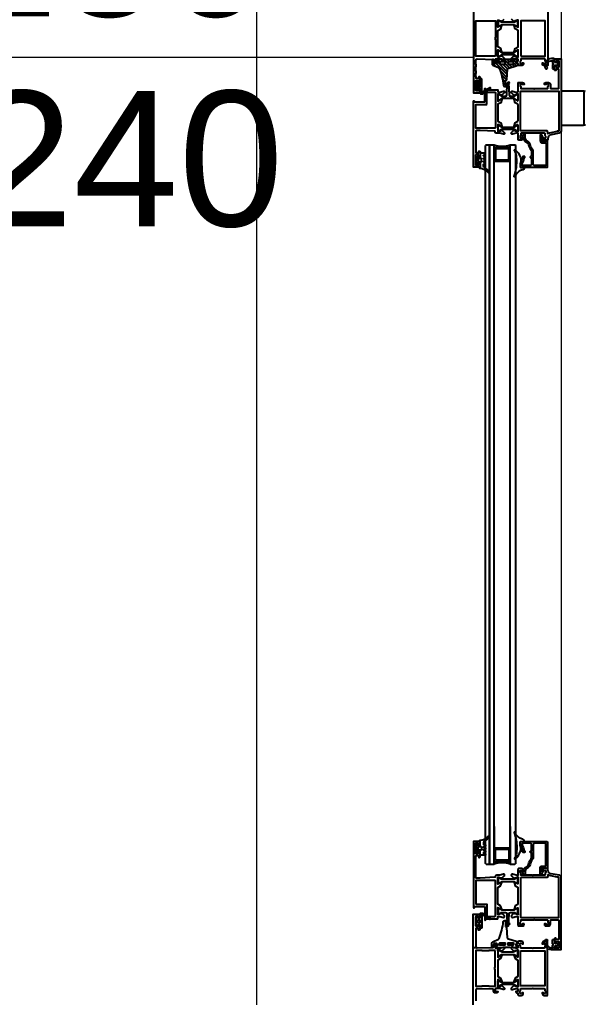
# Model space of a CAD drawing. Extents: x -1286 to 34975, y -230 to 6637.
# Drawn here: x 16766.3 to 16808.2, y 1481.6 to 1553.9 of the extents above; entities that cross this region are included whole.
import ezdxf
from ezdxf.enums import TextEntityAlignment as Align

# ---------------------------------------------------------------- set-up
doc = ezdxf.new("R2010")
doc.units = 0
doc.header["$LTSCALE"] = 20
doc.linetypes.add('HIDDEN', pattern=[0.375, 0.25, -0.125])
doc.layers.get('0').update_dxf_attribs({"color": 9, "lineweight": 9})
for name, color, linetype, lineweight in [('06D', 9, 'Continuous', 9), ('10', 9, 'Continuous', 9), ('15', 9, 'Continuous', 9), ('22', 8, 'Continuous', 9)]:
    doc.layers.add(name, color=color, linetype=linetype, lineweight=lineweight)
doc.styles.add('Arial', font='arial.ttf', dxfattribs={"height": 2.5})

# ---------------------------------------------------------------- blocks, each defined once
blk = doc.blocks.new('ciftkanatdograma_pr2')
at = {"layer": '06D', "lineweight": 25, "ltscale": 0.5}
h = blk.add_hatch(dxfattribs=at)
h.set_pattern_fill('ANSI31', color=256, scale=0.05, angle=450, style=0)
h.set_pattern_definition([(225, (-259.6646, 131.83068), (-0.1122532, 0.1122532), [])])
edge = h.paths.add_edge_path(flags=16)
edge.add_arc((-78.38, 0.488), 0.025, 270, 360)
edge.add_line((-78.355, 0.488), (-78.355, 0.588))
edge.add_arc((-78.38, 0.588), 0.025, 0, 90)
edge.add_line((-78.38, 0.613), (-78.56, 0.613))
edge.add_arc((-78.56, 0.588), 0.025, 90, 180)
edge.add_line((-78.585, 0.588), (-78.585, 0.488))
edge.add_arc((-78.56, 0.488), 0.025, 180, 270)
edge.add_line((-78.56, 0.463), (-78.38, 0.463))
edge = h.paths.add_edge_path()
edge.add_arc((-78.185, 0.493), 0.035, 180, 270, ccw=False)
edge.add_line((-78.22, 0.493), (-78.22, 0.573))
edge.add_arc((-78.205, 0.573), 0.015, 137.83076, 180, ccw=False)
edge.add_line((-78.216, 0.583), (-78.176, 0.625))
edge.add_arc((-78.205, 0.653), 0.04, 316.38691, 422.9563)
edge.add_line((-78.187, 0.689), (-78.276, 0.734))
edge.add_arc((-78.355, 0.578), 0.175, 62.9563, 90)
edge.add_line((-78.355, 0.753), (-78.585, 0.753))
edge.add_arc((-78.585, 0.578), 0.175, 90, 117.0437)
edge.add_line((-78.665, 0.734), (-78.753, 0.689))
edge.add_arc((-78.735, 0.653), 0.04, 117.0437, 223.61309)
edge.add_line((-78.764, 0.625), (-78.724, 0.583))
edge.add_arc((-78.735, 0.573), 0.015, 0, 42.16924, ccw=False)
edge.add_line((-78.72, 0.573), (-78.72, 0.493))
edge.add_arc((-78.755, 0.493), 0.035, 270, 360, ccw=False)
edge.add_line((-78.755, 0.458), (-79.035, 0.458))
edge.add_arc((-79.035, 0.418), 0.04, 90, 180)
edge.add_line((-79.075, 0.418), (-79.075, 0.273))
edge.add_arc((-79.025, 0.273), 0.05, 180, 220.03479)
edge.add_line((-79.064, 0.241), (-78.691, -0.293))
edge.add_arc((-78.66, -0.267), 0.04, 220.03479, 393.00426)
edge.add_line((-78.627, -0.245), (-78.945, 0.26))
edge.add_arc((-78.894, 0.292), 0.06, 33.85445, 213.00426, ccw=False)
edge.add_line((-78.845, 0.326), (-78.005, 0.326))
edge.add_arc((-78.005, 0.366), 0.04, 270, 360)
edge.add_line((-77.965, 0.366), (-77.965, 0.418))
edge.add_arc((-78.005, 0.418), 0.04, 360, 450)
edge.add_line((-78.005, 0.458), (-78.185, 0.458))
h = blk.add_hatch(dxfattribs=at)
h.set_pattern_fill('ANSI31', color=256, scale=0.05, style=0)
h.set_pattern_definition([(225, (-77.20478, -250.68329), (0.1122532, -0.1122532), [])])
h.paths.add_polyline_path([(-78.329, -1.695), (-78.517, -1.514, -0.203536), (-78.547, -1.442), (-78.547, -1.362, -0.380587), (-78.459, -1.262, 0.061836), (-77.202, -0.955, 0.189764), (-77.148, -0.906), (-76.957, -0.477, -0.285747), (-76.867, -0.422), (-76.577, -0.422, -0.414214), (-76.557, -0.442), (-76.557, -0.532, -0.414214), (-76.577, -0.552), (-76.792, -0.552, 0.414214), (-76.827, -0.587), (-76.827, -0.777, 0.414214), (-76.802, -0.802), (-76.722, -0.802, 0.414214), (-76.697, -0.777), (-76.697, -0.742, -0.414214), (-76.667, -0.712), (-76.601, -0.712, -0.296563), (-76.583, -0.724), (-76.523, -0.859, -0.104779), (-76.507, -0.932), (-76.507, -1.012, 0.081633), (-76.507, -1.992), (-76.507, -2.072, -0.104779), (-76.523, -2.145), (-76.583, -2.28, -0.296563), (-76.601, -2.292), (-76.667, -2.292, -0.414214), (-76.697, -2.262), (-76.697, -2.227, 0.414214), (-76.722, -2.202), (-76.802, -2.202, 0.414214), (-76.827, -2.227), (-76.827, -2.287, -0.414214), (-76.852, -2.312), (-76.947, -2.312, -0.328426), (-76.995, -2.276), (-77.214, -1.574, 0.309555), (-77.236, -1.557), (-78.039, -1.502, -0.394287), (-78.057, -1.482, 0.364538), (-78.099, -1.432, 0.068684), (-78.399, -1.422, 0.950368), (-78.397, -1.462, -0.000002), (-78.397, -1.462), (-78.246, -1.609, -0.999219)])
h.paths.add_polyline_path([(-76.897, -1.362), (-76.897, -1.022, -0.414214), (-76.867, -0.992), (-76.737, -0.992, -0.414214), (-76.707, -1.022), (-76.707, -1.362, -0.414214), (-76.737, -1.392), (-76.867, -1.392, -0.414214)], flags=16)
h.paths.add_polyline_path([(-76.867, -1.612), (-76.737, -1.612, -0.414214), (-76.707, -1.642), (-76.707, -1.982, -0.414214), (-76.737, -2.012), (-76.867, -2.012, -0.414214), (-76.897, -1.982), (-76.897, -1.642, -0.414214)], flags=16)
for p, q in [((-81.386, -5.536), (-81.386, -7.15)), ((-78.886, -7.15), (-78.886, -5.536)), ((-81.382, -7.236), (-78.89, -7.236))]:
    blk.add_line(p, q, dxfattribs=at)
at = {"layer": '06D'}
for points in [[(-0.3, 17), (-149.7, 17)], [(-7.711, -5.535), (-141.935, -5.535)]]:
    blk.add_lwpolyline(points, dxfattribs=at)
at = {"layer": '06D', "lineweight": 25, "ltscale": 0.5}
for points in [[(-84.582, 0.474, -0.220745), (-84.891, -0.12, 0.651907), (-84.835, -0.188, 0.176952), (-84.544, 0.127, -0.281357), (-84.4, 0.215), (-84.319, 0.215), (-84.306, 0.215), (-84.298, 0.214), (-84.291, 0.213), (-84.284, 0.21), (-84.277, 0.206), (-84.27, 0.2), (-84.265, 0.194), (-84.261, 0.187), (-84.258, 0.18), (-84.256, 0.165), (-84.256, 0.089), (-84.255, 0.086), (-84.255, 0.083), (-84.254, 0.08), (-84.252, 0.078), (-84.25, 0.075), (-84.247, 0.073), (-84.245, 0.071), (-84.242, 0.07), (-84.236, 0.069), (-84.156, 0.069), (-84.153, 0.069), (-84.15, 0.07), (-84.147, 0.071), (-84.144, 0.073), (-84.142, 0.075), (-84.139, 0.078), (-84.138, 0.08), (-84.137, 0.083), (-84.136, 0.089), (-84.136, 0.165), (-84.135, 0.172), (-84.133, 0.18), (-84.131, 0.187), (-84.126, 0.194), (-84.121, 0.2), (-84.115, 0.206), (-84.108, 0.21), (-84.1, 0.213), (-84.086, 0.215), (-84.078, 0.214), (-84.071, 0.213), (-84.064, 0.21), (-84.057, 0.206), (-84.05, 0.2), (-84.045, 0.194), (-84.041, 0.187), (-84.038, 0.18), (-84.036, 0.165), (-84.036, 0.089), (-84.035, 0.086), (-84.035, 0.083), (-84.034, 0.08), (-84.032, 0.078), (-84.03, 0.075), (-84.027, 0.073), (-84.025, 0.071), (-84.022, 0.07), (-84.016, 0.069), (-83.936, 0.069), (-83.933, 0.069), (-83.93, 0.07), (-83.927, 0.071), (-83.924, 0.073), (-83.922, 0.075), (-83.919, 0.078), (-83.918, 0.08), (-83.917, 0.083), (-83.916, 0.089), (-83.916, 0.165), (-83.915, 0.172), (-83.913, 0.18), (-83.911, 0.187), (-83.906, 0.194), (-83.901, 0.2), (-83.895, 0.206), (-83.888, 0.21), (-83.88, 0.213), (-83.866, 0.215), (-83.858, 0.214), (-83.851, 0.213), (-83.844, 0.21), (-83.837, 0.206), (-83.83, 0.2), (-83.825, 0.194), (-83.821, 0.187), (-83.818, 0.18), (-83.816, 0.165), (-83.816, 0.089), (-83.815, 0.086), (-83.815, 0.083), (-83.814, 0.08), (-83.812, 0.078), (-83.81, 0.075), (-83.807, 0.073), (-83.805, 0.071), (-83.802, 0.07), (-83.796, 0.069), (-83.716, 0.069), (-83.713, 0.069), (-83.71, 0.07), (-83.707, 0.071), (-83.704, 0.073), (-83.702, 0.075), (-83.699, 0.078), (-83.698, 0.08), (-83.697, 0.083), (-83.696, 0.089), (-83.696, 0.165), (-83.695, 0.172), (-83.693, 0.18), (-83.691, 0.187), (-83.686, 0.194), (-83.681, 0.2), (-83.675, 0.206), (-83.668, 0.21), (-83.66, 0.213), (-83.646, 0.215), (-83.638, 0.214), (-83.631, 0.213), (-83.624, 0.21), (-83.617, 0.206), (-83.61, 0.2), (-83.605, 0.194), (-83.601, 0.187), (-83.598, 0.18), (-83.596, 0.165), (-83.596, 0.089), (-83.595, 0.086), (-83.595, 0.083), (-83.594, 0.08), (-83.592, 0.078), (-83.59, 0.075), (-83.587, 0.073), (-83.585, 0.071), (-83.582, 0.07), (-83.576, 0.069), (-83.496, 0.069), (-83.493, 0.069), (-83.49, 0.07), (-83.487, 0.071), (-83.484, 0.073), (-83.482, 0.075), (-83.479, 0.078), (-83.478, 0.08), (-83.477, 0.083), (-83.476, 0.089), (-83.476, 0.427, 0.414214), (-83.506, 0.457), (-83.737, 0.457, -0.414214), (-83.767, 0.487), (-83.767, 0.552, -0.291535), (-83.755, 0.57), (-83.707, 0.59, 0.613042), (-83.705, 0.653), (-83.824, 0.716, 0.127095), (-83.887, 0.732), (-84.087, 0.732, 0.127095), (-84.15, 0.716), (-84.258, 0.659, 0.585233), (-84.259, 0.589), (-84.211, 0.565, -0.167811), (-84.207, 0.552), (-84.207, 0.487, -0.414214), (-84.237, 0.457), (-84.532, 0.457), (-84.532, 0.521, 0.394677), (-84.582, 0.474)], [(-76.507, -1.992, -0.081633), (-76.507, -1.012), (-76.507, -0.932, 0.104779), (-76.523, -0.859), (-76.583, -0.724, 0.296563), (-76.601, -0.712), (-76.667, -0.712, 0.414214), (-76.697, -0.742), (-76.697, -0.777, -0.414214), (-76.722, -0.802), (-76.802, -0.802, -0.414214), (-76.827, -0.777), (-76.827, -0.587, -0.414214), (-76.792, -0.552), (-76.577, -0.552, 0.414214), (-76.557, -0.532), (-76.557, -0.442, 0.414214), (-76.577, -0.422), (-76.867, -0.422, 0.285747), (-76.957, -0.477), (-77.148, -0.906, -0.189764), (-77.202, -0.955, -0.061836), (-78.459, -1.262, 0.380587), (-78.547, -1.362), (-78.547, -1.442, 0.203536), (-78.517, -1.514), (-78.329, -1.695, 0.999219), (-78.246, -1.609), (-78.397, -1.462, -0.950364), (-78.399, -1.422, -0.068684), (-78.099, -1.432, -0.364538), (-78.057, -1.482, 0.394287), (-78.039, -1.502), (-77.236, -1.557, -0.309555), (-77.214, -1.574), (-76.995, -2.276, 0.328426), (-76.947, -2.312), (-76.852, -2.312, 0.414214), (-76.827, -2.287), (-76.827, -2.227, -0.414214), (-76.802, -2.202), (-76.722, -2.202, -0.414214), (-76.697, -2.227), (-76.697, -2.262, 0.414214), (-76.667, -2.292), (-76.601, -2.292, 0.296563), (-76.583, -2.28), (-76.523, -2.145, 0.104779), (-76.507, -2.072), (-76.507, -1.992)]]:
    blk.add_lwpolyline(points, format="xyb", dxfattribs=at)
for points in [[(-78.185, 0.458, -0.414214), (-78.22, 0.493), (-78.22, 0.573, -0.186103), (-78.216, 0.583), (-78.176, 0.625, 0.501687), (-78.187, 0.689), (-78.276, 0.734, 0.118551), (-78.355, 0.753), (-78.585, 0.753, 0.118551), (-78.665, 0.734), (-78.753, 0.689, 0.501687), (-78.764, 0.625), (-78.724, 0.583, -0.186103), (-78.72, 0.573), (-78.72, 0.493, -0.414214), (-78.755, 0.458), (-79.035, 0.458, 0.414214), (-79.075, 0.418), (-79.075, 0.273, 0.176484), (-79.064, 0.241), (-78.691, -0.293, 0.940455), (-78.627, -0.245), (-78.945, 0.26, -0.992608), (-78.845, 0.326), (-78.005, 0.326, 0.414214), (-77.965, 0.366), (-77.965, 0.418, 0.414214), (-78.005, 0.458)], [(-78.38, 0.463, 0.414214), (-78.355, 0.488), (-78.355, 0.588, 0.414214), (-78.38, 0.613), (-78.56, 0.613, 0.414214), (-78.585, 0.588), (-78.585, 0.488, 0.414214), (-78.56, 0.463)], [(-81.72, -1.121), (-81.827, -0.934, -0.131652), (-81.831, -0.919), (-81.831, -0.894, -0.414214), (-81.801, -0.864), (-81.441, -0.864, -0.414214), (-81.411, -0.894), (-81.411, -0.919, -0.131652), (-81.415, -0.934), (-81.523, -1.121, 0.131652), (-81.536, -1.171), (-81.536, -2.017, 0.131652), (-81.523, -2.067), (-81.415, -2.254, -0.131652), (-81.411, -2.269), (-81.411, -2.294, -0.414214), (-81.441, -2.324), (-81.801, -2.324, -0.414214), (-81.831, -2.294), (-81.831, -2.269, -0.131652), (-81.827, -2.254), (-81.72, -2.067, 0.131652), (-81.706, -2.017), (-81.706, -1.171, 0.131652)], [(-79.154, -1.676, 0.403142), (-79.25, -1.776), (-79.25, -2.017, 0.131652), (-79.237, -2.067), (-79.129, -2.254, -0.131652), (-79.125, -2.269), (-79.125, -2.294, -0.414214), (-79.155, -2.324), (-79.515, -2.324, -0.414214), (-79.545, -2.294), (-79.545, -2.269, -0.131652), (-79.541, -2.254), (-79.433, -2.067, 0.131652), (-79.42, -2.017), (-79.42, -1.171, 0.131652), (-79.433, -1.121), (-79.541, -0.934, -0.131652), (-79.545, -0.919), (-79.545, -0.894, -0.414214), (-79.515, -0.864), (-79.155, -0.864, -0.414214), (-79.125, -0.894), (-79.125, -0.919, -0.131652), (-79.129, -0.934), (-79.237, -1.121, 0.131652), (-79.25, -1.171), (-79.25, -1.412, 0.403142), (-79.154, -1.512), (-78.298, -1.544, -0.962756), (-78.298, -1.644)], [(-76.897, -1.36, 0.414214), (-76.867, -1.39), (-76.737, -1.39, 0.414214), (-76.707, -1.36), (-76.707, -1.02, 0.414214), (-76.737, -0.99), (-76.867, -0.99, 0.414214), (-76.897, -1.02)], [(-76.035, -2.017, 0.131652), (-76.022, -2.067), (-75.915, -2.254, -0.131652), (-75.91, -2.269), (-75.91, -2.294, -0.414214), (-75.94, -2.324), (-76.3, -2.324, -0.414214), (-76.33, -2.294), (-76.33, -2.269, -0.131652), (-76.326, -2.254), (-76.219, -2.067, 0.131652), (-76.205, -2.017), (-76.205, -1.171, 0.131652), (-76.219, -1.121), (-76.326, -0.935, -0.131652), (-76.33, -0.92), (-76.33, -0.894, -0.414214), (-76.3, -0.864), (-75.94, -0.864, -0.414214), (-75.91, -0.894), (-75.91, -0.92, -0.131652), (-75.915, -0.935), (-76.022, -1.121, 0.131652), (-76.035, -1.171)], [(-73.965, -2.017, -0.131652), (-73.978, -2.067), (-74.086, -2.254, 0.131652), (-74.09, -2.269), (-74.09, -2.294, 0.414214), (-74.06, -2.324), (-73.7, -2.324, 0.414214), (-73.67, -2.294), (-73.67, -2.269, 0.131652), (-73.674, -2.254), (-73.781, -2.067, -0.131652), (-73.795, -2.017), (-73.795, -1.171, -0.131652), (-73.781, -1.121), (-73.674, -0.935, 0.131652), (-73.67, -0.92), (-73.67, -0.894, 0.414214), (-73.7, -0.864), (-74.06, -0.864, 0.414214), (-74.09, -0.894), (-74.09, -0.92, 0.131652), (-74.086, -0.935), (-73.978, -1.121, -0.131652), (-73.965, -1.171)], [(-84.52, -2.534), (-84.52, -2.754, -0.414214), (-84.55, -2.784), (-84.588, -2.784, -0.356389), (-84.686, -2.704, 0.262181), (-85.2, -2.111, -0.316752), (-85.22, -2.083, -0.499585), (-85.182, -2.054, 0.048291), (-84.626, -2.196, 0.086497), (-83.528, -2.192, 0.16681), (-83.3, -2.081, -0.169383), (-83.279, -2.067), (-83.266, -2.064, -0.513067), (-83.219, -2.13, -0.159858), (-83.794, -2.51, -0.178819), (-84.16, -2.528), (-84.18, -2.517, 0.13005), (-84.229, -2.504), (-84.49, -2.504, 0.414214)]]:
    blk.add_lwpolyline(points, format="xyb", close=True, dxfattribs=at)
for centre, start, end in [((-80.486, -7.15), 180, 190.88553), ((-79.786, -7.15), 349.11447, 0)]:
    blk.add_arc(centre, 0.9, start, end, dxfattribs=at)
at = {"layer": '10', "lineweight": 25, "ltscale": 0.5}
for p, q in [((-142.196, 0.681), (-142.196, 0.977)), ((-133.22, -0.563), (-135.995, -0.563)), ((-134.795, -0.563), (-134.795, -1.763)), ((-84.05, -0.564), (-84.05, -1.764)), ((-83.05, -0.564), (-83.05, -1.764)), ((-133.22, -1.763), (-135.995, -1.763)), ((-133.22, -2.163), (-135.945, -2.163)), ((-133.22, -2.163), (-135.489, -2.163))]:
    blk.add_line(p, q, dxfattribs=at)
for points in [[(-147.69, 0.975), (-139.71, 0.975, -0.414214), (-139.7, 0.965), (-139.7, 0.485, -0.414214), (-139.71, 0.475), (-139.93, 0.475, -0.414214), (-140, 0.545), (-140, 0.565, -0.414214), (-139.99, 0.575), (-139.89, 0.575, 0.414214), (-139.84, 0.625), (-139.84, 0.745, 0.414214), (-139.89, 0.795), (-140.56, 0.795, 0.414214), (-140.61, 0.745), (-140.61, 0.625, 0.414214), (-140.56, 0.575), (-140.46, 0.575, -0.414214), (-140.45, 0.565), (-140.45, 0.545, -0.414214), (-140.52, 0.475), (-140.83, 0.475, -0.414214), (-140.88, 0.525), (-140.88, 0.575), (-140.78, 0.575, 0.414214), (-140.75, 0.605), (-140.75, 0.775), (-140.88, 0.775), (-140.88, 0.785), (-141.147, 0.785), (-141.147, 0.775), (-141.297, 0.775), (-141.297, 0.785), (-141.627, 0.785), (-141.627, 0.775), (-141.777, 0.775), (-141.777, 0.785), (-142.096, 0.785, 0.425337), (-142.196, 0.682), (-142.151, -0.506, 0.403083), (-142.121, -0.535), (-142, -0.535, -0.414214), (-141.88, -0.655), (-141.88, -0.745, -0.414214), (-141.98, -0.845), (-141.99, -0.845, -0.414214), (-142, -0.835), (-142, -0.685, 0.414214), (-142.03, -0.655), (-142.17, -0.655, 0.414214), (-142.2, -0.685), (-142.2, -0.99), (-142.13, -1.251, -0.700084), (-142.238, -1.326), (-142.256, -1.314), (-142.427, -1.141, -0.607471), (-142.411, -1.081, 0.283637), (-142.389, -1.059), (-142.339, -0.875, 1.229391), (-142.39, -0.845), (-142.864, -0.845), (-142.701, -1.111, -0.859449), (-142.732, -1.137), (-142.976, -1.044), (-143.098, -0.845), (-144.302, -0.845), (-144.424, -1.044), (-144.668, -1.137, -0.859449), (-144.699, -1.111), (-144.536, -0.845), (-145.01, -0.845, 1.229391), (-145.061, -0.875), (-145.011, -1.059, 0.283637), (-144.989, -1.081, -0.607471), (-144.973, -1.141), (-145.144, -1.314), (-145.162, -1.326, -0.700084), (-145.27, -1.251), (-145.2, -0.99), (-145.2, -0.685, 0.414214), (-145.23, -0.655), (-145.37, -0.655, 0.414214), (-145.4, -0.685), (-145.4, -0.835, -0.414214), (-145.41, -0.845), (-145.42, -0.845, -0.414214), (-145.52, -0.745), (-145.52, -0.655, -0.414214), (-145.4, -0.535), (-145.279, -0.535, 0.403083), (-145.249, -0.506), (-145.204, 0.682, 0.425337), (-145.304, 0.785), (-145.623, 0.785), (-145.623, 0.775), (-145.773, 0.775), (-145.773, 0.785), (-146.103, 0.785)], [(-136.939, -0.657, -0.459137), (-136.975, -0.629), (-137.029, 0.465), (-137.029, 0.735, -0.414214), (-136.979, 0.785), (-135.399, 0.785, -0.414214), (-135.369, 0.755), (-135.369, 0.595, -0.414214), (-135.399, 0.565), (-135.499, 0.565), (-135.499, 0.515, 0.414214), (-135.449, 0.465), (-135.139, 0.465, 0.414214), (-135.069, 0.535), (-135.069, 0.555, 0.414214), (-135.079, 0.565), (-135.179, 0.565, -0.414214), (-135.229, 0.615), (-135.229, 0.765, -0.414214), (-135.179, 0.815), (-134.509, 0.815, -0.414214), (-134.459, 0.765), (-134.459, 0.615, -0.414214), (-134.509, 0.565), (-134.609, 0.565, 0.414214), (-134.619, 0.555), (-134.619, 0.535, 0.414214), (-134.549, 0.465), (-134.329, 0.465, 0.414214), (-134.319, 0.475), (-134.319, 0.955, 0.414214), (-134.329, 0.965), (-139.194, 0.965, 0.535184), (-139.217, 0.931), (-139.199, 0.887), (-139.169, 0.887, -0.414214), (-139.139, 0.857), (-139.139, 0.145, -0.414214), (-139.169, 0.115), (-140.114, 0.115, 0.535184), (-140.137, 0.081), (-140.127, 0.056, 0.302776), (-140.099, 0.037), (-140.069, 0.037, -0.414214), (-140.039, 0.007), (-140.039, -0.825, 0.414214), (-140.009, -0.855), (-139.891, -0.855, -0.414214), (-139.861, -0.885), (-139.861, -1), (-139.931, -1.261, 0.700084), (-139.823, -1.336), (-139.805, -1.324), (-139.634, -1.151, 0.607471), (-139.649, -1.091, -0.283637), (-139.672, -1.069), (-139.721, -0.885, -1.229391), (-139.671, -0.855), (-139.197, -0.855), (-139.359, -1.121, 0.859449), (-139.329, -1.147), (-139.084, -1.054), (-138.962, -0.855), (-137.718, -0.855), (-137.596, -1.054), (-137.351, -1.147, 0.859449), (-137.321, -1.121), (-137.483, -0.855), (-137.009, -0.855, -1.229391), (-136.959, -0.885), (-137.008, -1.069, -0.283637), (-137.03, -1.091, 0.607471), (-137.046, -1.151), (-136.875, -1.324), (-136.857, -1.336, 0.700084), (-136.749, -1.261), (-136.819, -1), (-136.819, -0.755, 0.474196), (-136.939, -0.657)], [(-134.238, 0.475, 0.220745), (-133.928, -0.119, -0.651907), (-133.984, -0.188, -0.176952), (-134.276, 0.128, 0.281357), (-134.419, 0.216), (-134.5, 0.216), (-134.514, 0.216), (-134.521, 0.215), (-134.528, 0.214), (-134.536, 0.211), (-134.543, 0.207), (-134.549, 0.201), (-134.554, 0.195), (-134.558, 0.188), (-134.561, 0.181), (-134.564, 0.166), (-134.564, 0.09), (-134.564, 0.087), (-134.564, 0.084), (-134.566, 0.081), (-134.567, 0.079), (-134.569, 0.076), (-134.572, 0.074), (-134.575, 0.072), (-134.578, 0.071), (-134.584, 0.07), (-134.664, 0.07), (-134.666, 0.07), (-134.669, 0.071), (-134.672, 0.072), (-134.675, 0.074), (-134.678, 0.076), (-134.68, 0.079), (-134.682, 0.081), (-134.683, 0.084), (-134.684, 0.09), (-134.684, 0.166), (-134.684, 0.173), (-134.686, 0.181), (-134.689, 0.188), (-134.693, 0.195), (-134.698, 0.201), (-134.705, 0.207), (-134.712, 0.211), (-134.719, 0.214), (-134.734, 0.216), (-134.741, 0.215), (-134.748, 0.214), (-134.756, 0.211), (-134.763, 0.207), (-134.769, 0.201), (-134.774, 0.195), (-134.778, 0.188), (-134.781, 0.181), (-134.784, 0.166), (-134.784, 0.09), (-134.784, 0.087), (-134.784, 0.084), (-134.786, 0.081), (-134.787, 0.079), (-134.789, 0.076), (-134.792, 0.074), (-134.795, 0.072), (-134.798, 0.071), (-134.804, 0.07), (-134.884, 0.07), (-134.886, 0.07), (-134.889, 0.071), (-134.892, 0.072), (-134.895, 0.074), (-134.898, 0.076), (-134.9, 0.079), (-134.902, 0.081), (-134.903, 0.084), (-134.904, 0.09), (-134.904, 0.166), (-134.904, 0.173), (-134.906, 0.181), (-134.909, 0.188), (-134.913, 0.195), (-134.918, 0.201), (-134.925, 0.207), (-134.932, 0.211), (-134.939, 0.214), (-134.954, 0.216), (-134.961, 0.215), (-134.968, 0.214), (-134.976, 0.211), (-134.983, 0.207), (-134.989, 0.201), (-134.994, 0.195), (-134.998, 0.188), (-135.001, 0.181), (-135.004, 0.166), (-135.004, 0.09), (-135.004, 0.087), (-135.004, 0.084), (-135.006, 0.081), (-135.007, 0.079), (-135.009, 0.076), (-135.012, 0.074), (-135.015, 0.072), (-135.018, 0.071), (-135.024, 0.07), (-135.104, 0.07), (-135.106, 0.07), (-135.109, 0.071), (-135.112, 0.072), (-135.115, 0.074), (-135.118, 0.076), (-135.12, 0.079), (-135.122, 0.081), (-135.123, 0.084), (-135.124, 0.09), (-135.124, 0.166), (-135.124, 0.173), (-135.126, 0.181), (-135.129, 0.188), (-135.133, 0.195), (-135.138, 0.201), (-135.145, 0.207), (-135.152, 0.211), (-135.159, 0.214), (-135.174, 0.216), (-135.181, 0.215), (-135.188, 0.214), (-135.196, 0.211), (-135.203, 0.207), (-135.209, 0.201), (-135.214, 0.195), (-135.218, 0.188), (-135.221, 0.181), (-135.224, 0.166), (-135.224, 0.09), (-135.224, 0.087), (-135.224, 0.084), (-135.226, 0.081), (-135.227, 0.079), (-135.229, 0.076), (-135.232, 0.074), (-135.235, 0.072), (-135.238, 0.071), (-135.244, 0.07), (-135.324, 0.07), (-135.326, 0.07), (-135.329, 0.071), (-135.332, 0.072), (-135.335, 0.074), (-135.338, 0.076), (-135.34, 0.078), (-135.342, 0.081), (-135.343, 0.084), (-135.344, 0.09), (-135.344, 0.428, -0.414214), (-135.314, 0.458), (-135.083, 0.458, 0.414214), (-135.053, 0.488), (-135.053, 0.553, 0.291535), (-135.064, 0.571), (-135.112, 0.591, -0.613042), (-135.114, 0.654), (-134.995, 0.717, -0.127095), (-134.933, 0.733), (-134.733, 0.733, -0.127095), (-134.67, 0.717), (-134.561, 0.66, -0.585233), (-134.561, 0.59), (-134.608, 0.565, 0.167811), (-134.613, 0.553), (-134.613, 0.488, 0.414214), (-134.583, 0.458), (-134.288, 0.458), (-134.288, 0.522, -0.394677), (-134.238, 0.475)], [(-81.88, -0.658, 0.459137), (-81.844, -0.63), (-81.79, 0.464), (-81.79, 0.734, 0.414214), (-81.84, 0.784), (-83.42, 0.784, 0.414214), (-83.45, 0.754), (-83.45, 0.594, 0.414214), (-83.42, 0.564), (-83.32, 0.564), (-83.32, 0.514, -0.414214), (-83.37, 0.464), (-83.68, 0.464, -0.414214), (-83.75, 0.534), (-83.75, 0.554, -0.414214), (-83.74, 0.564), (-83.64, 0.564, 0.414214), (-83.59, 0.614), (-83.59, 0.764, 0.414214), (-83.64, 0.814), (-84.31, 0.814, 0.414214), (-84.36, 0.764), (-84.36, 0.614, 0.414214), (-84.31, 0.564), (-84.21, 0.564, -0.414214), (-84.2, 0.554), (-84.2, 0.534, -0.414214), (-84.27, 0.464), (-84.49, 0.464, -0.414214), (-84.5, 0.474), (-84.5, 0.954, -0.414214), (-84.49, 0.964), (-79.625, 0.964, -0.535184), (-79.602, 0.93), (-79.62, 0.886), (-79.65, 0.886, 0.414214), (-79.68, 0.856), (-79.68, 0.144, 0.414214), (-79.65, 0.114), (-78.705, 0.114, -0.535184), (-78.682, 0.08), (-78.692, 0.055, -0.302776), (-78.72, 0.036), (-78.75, 0.036, 0.414214), (-78.78, 0.006), (-78.78, -0.826, -0.414214), (-78.81, -0.856), (-78.929, -0.856, 0.414214), (-78.959, -0.886), (-78.959, -1.001), (-78.889, -1.262, -0.700084), (-78.997, -1.337), (-79.015, -1.325), (-79.186, -1.152, -0.607471), (-79.17, -1.092, 0.283637), (-79.147, -1.07), (-79.098, -0.886, 1.229391), (-79.148, -0.856), (-79.623, -0.856), (-79.46, -1.122, -0.859449), (-79.49, -1.147), (-79.735, -1.055), (-79.857, -0.856), (-81.102, -0.856), (-81.224, -1.055), (-81.468, -1.147, -0.859449), (-81.499, -1.122), (-81.336, -0.856), (-81.81, -0.856, 1.229391), (-81.861, -0.886), (-81.811, -1.07, 0.283637), (-81.789, -1.092, -0.607471), (-81.773, -1.152), (-81.944, -1.325), (-81.962, -1.337, -0.700084), (-82.07, -1.262), (-82, -1.001), (-82, -0.756, -0.474196), (-81.88, -0.658)], [(-71.01, 0.964), (-78.99, 0.964, 0.414214), (-79, 0.954), (-79, 0.474, 0.414214), (-78.99, 0.464), (-78.77, 0.464, 0.414214), (-78.7, 0.534), (-78.7, 0.554, 0.414214), (-78.71, 0.564), (-78.81, 0.564, -0.414214), (-78.86, 0.614), (-78.86, 0.734, -0.414214), (-78.81, 0.784), (-78.14, 0.784, -0.414214), (-78.09, 0.734), (-78.09, 0.614, -0.414214), (-78.14, 0.564), (-78.24, 0.564, 0.414214), (-78.25, 0.554), (-78.25, 0.534, 0.414214), (-78.18, 0.464), (-77.87, 0.464, 0.414214), (-77.82, 0.514), (-77.82, 0.564), (-77.92, 0.564, -0.414214), (-77.95, 0.594), (-77.95, 0.764), (-77.82, 0.764), (-77.82, 0.774), (-77.553, 0.774), (-77.553, 0.764), (-77.403, 0.764), (-77.403, 0.774), (-77.073, 0.774), (-77.073, 0.764), (-76.923, 0.764), (-76.923, 0.774), (-76.604, 0.774, -0.425337), (-76.504, 0.671), (-76.549, -0.517, -0.403083), (-76.579, -0.546), (-76.7, -0.546, 0.414214), (-76.82, -0.666), (-76.82, -0.756, 0.414214), (-76.72, -0.856), (-76.71, -0.856, 0.414214), (-76.7, -0.846), (-76.7, -0.696, -0.414214), (-76.67, -0.666), (-76.53, -0.666, -0.414214), (-76.5, -0.696), (-76.5, -1.001), (-76.57, -1.262, 0.700084), (-76.462, -1.337), (-76.444, -1.325), (-76.273, -1.152, 0.607471), (-76.289, -1.092, -0.283637), (-76.311, -1.07), (-76.361, -0.886, -1.229391), (-76.31, -0.856), (-75.836, -0.856), (-75.999, -1.122, 0.859449), (-75.968, -1.147), (-75.724, -1.055), (-75.602, -0.856), (-74.398, -0.856), (-74.276, -1.055), (-74.032, -1.147, 0.859449), (-74.001, -1.122), (-74.164, -0.856), (-73.69, -0.856, -1.229391), (-73.639, -0.886), (-73.689, -1.07, -0.283637), (-73.711, -1.092, 0.607471), (-73.727, -1.152), (-73.556, -1.325)], [(-142.193, -1.981, 0.081633), (-142.193, -1.001), (-142.193, -0.921, -0.104779), (-142.177, -0.848), (-142.117, -0.713, -0.296563), (-142.099, -0.701), (-142.033, -0.701, -0.414214), (-142.003, -0.731), (-142.003, -0.766, 0.414214), (-141.978, -0.791), (-141.898, -0.791, 0.414214), (-141.873, -0.766), (-141.873, -0.576, 0.414214), (-141.908, -0.541), (-142.123, -0.541, -0.414214), (-142.143, -0.521), (-142.143, -0.431, -0.414214), (-142.123, -0.411), (-141.833, -0.411, -0.285747), (-141.743, -0.467), (-141.552, -0.895, 0.189764), (-141.498, -0.944, 0.061836), (-140.241, -1.251, -0.380587), (-140.153, -1.351), (-140.153, -1.431, -0.203536), (-140.183, -1.503), (-140.371, -1.684, -0.999219), (-140.454, -1.598), (-140.303, -1.451, 0.950364), (-140.301, -1.411, 0.068684), (-140.601, -1.421, 0.364538), (-140.643, -1.471, -0.394287), (-140.661, -1.491), (-141.464, -1.546, 0.309555), (-141.486, -1.563), (-141.705, -2.266, -0.328426), (-141.753, -2.301), (-141.848, -2.301, -0.414214), (-141.873, -2.276), (-141.873, -2.216, 0.414214), (-141.898, -2.191), (-141.978, -2.191, 0.414214), (-142.003, -2.216), (-142.003, -2.251, -0.414214), (-142.033, -2.281), (-142.099, -2.281, -0.296563), (-142.117, -2.269), (-142.177, -2.134, -0.104779), (-142.193, -2.061), (-142.193, -1.981)], [(-145.62, -2.325, 0.414222), (-145.7, -2.405), (-145.7, -2.575, 0.414214), (-145.55, -2.725), (-145.51, -2.725, 0.414214), (-145.5, -2.715), (-145.5, -2.654, 0.366034), (-145.525, -2.624, -0.365977), (-145.55, -2.595), (-145.55, -2.505, -0.414214), (-145.52, -2.475), (-145.41, -2.475, -0.365977), (-145.38, -2.5, 0.365977), (-145.351, -2.525), (-145.23, -2.525, -0.414214), (-145.2, -2.555), (-145.2, -3.395), (-145.17, -3.425), (-145.2, -3.455), (-145.2, -4.295, -0.414214), (-145.23, -4.325), (-145.351, -4.325, 0.365977), (-145.38, -4.35, -0.365977), (-145.41, -4.375), (-145.52, -4.375, -0.414214), (-145.55, -4.345), (-145.55, -4.255, -0.365977), (-145.525, -4.225, 0.366034), (-145.5, -4.195), (-145.5, -4.135, 0.414214), (-145.51, -4.125), (-145.55, -4.125, 0.414214), (-145.7, -4.275), (-145.7, -4.515, 0.414214), (-145.69, -4.525), (-141.71, -4.525, 0.414214), (-141.7, -4.515), (-141.7, -4.275, 0.414214), (-141.85, -4.125), (-141.89, -4.125, 0.414214), (-141.9, -4.135), (-141.9, -4.195, 0.366034), (-141.875, -4.225, -0.365977), (-141.85, -4.255), (-141.85, -4.345, -0.414214), (-141.88, -4.375), (-141.99, -4.375, -0.365977), (-142.02, -4.35, 0.365977), (-142.049, -4.325), (-142.17, -4.325, -0.414214), (-142.2, -4.295), (-142.2, -3.455), (-142.23, -3.425), (-142.2, -3.395), (-142.2, -2.555, -0.414214), (-142.17, -2.525), (-142.049, -2.525, 0.365977), (-142.02, -2.5, -0.365977), (-141.99, -2.475), (-141.88, -2.475, -0.414214), (-141.85, -2.505), (-141.85, -2.595, -0.365977), (-141.875, -2.624, 0.366034), (-141.9, -2.654), (-141.9, -2.715, 0.414214), (-141.89, -2.725), (-141.85, -2.725, 0.414214), (-141.7, -2.575), (-141.7, -2.405, 0.414214), (-141.78, -2.325), (-141.85, -2.325, -0.414214), (-141.88, -2.295), (-141.88, -2.275, 0.414214), (-141.98, -2.175), (-141.99, -2.175, 0.414214), (-142, -2.185), (-142, -2.295, -0.414214), (-142.03, -2.325), (-142.17, -2.325, -0.414214), (-142.2, -2.295), (-142.2, -2.179), (-142.13, -1.918, 0.700084), (-142.238, -1.843), (-142.256, -1.856), (-142.427, -2.029, 0.607471), (-142.411, -2.089, -0.283637), (-142.389, -2.11), (-142.339, -2.294, -1.229391), (-142.39, -2.325), (-142.864, -2.325), (-142.702, -2.06, 0.713664), (-142.727, -2.031), (-142.976, -2.125), (-143.098, -2.325), (-144.302, -2.325), (-144.424, -2.125), (-144.673, -2.031, 0.713664), (-144.698, -2.06), (-144.536, -2.325), (-145.01, -2.325, -1.229391), (-145.061, -2.294), (-145.011, -2.11, -0.283637), (-144.989, -2.089, 0.607471), (-144.973, -2.029), (-145.144, -1.856), (-145.162, -1.843, 0.700084), (-145.27, -1.918), (-145.2, -2.179), (-145.2, -2.295, -0.414214), (-145.23, -2.325), (-145.37, -2.325, -0.414214), (-145.4, -2.295), (-145.4, -2.185, 0.414214), (-145.41, -2.175), (-145.42, -2.175, 0.414214), (-145.52, -2.275), (-145.52, -2.295, -0.414214), (-145.55, -2.325), (-145.62, -2.325)], [(-73.01, -4.536), (-76.99, -4.536, -0.414214), (-77, -4.526), (-77, -4.286, -0.414214), (-76.85, -4.136), (-76.81, -4.136, -0.414214), (-76.8, -4.146), (-76.8, -4.206, -0.366034), (-76.825, -4.236, 0.365977), (-76.85, -4.266), (-76.85, -4.356, 0.414214), (-76.82, -4.386), (-76.71, -4.386, 0.365977), (-76.68, -4.361, -0.365977), (-76.651, -4.336), (-76.53, -4.336, 0.414214), (-76.5, -4.306), (-76.5, -3.466), (-76.47, -3.436), (-76.5, -3.406), (-76.5, -2.566, 0.414214), (-76.53, -2.536), (-76.651, -2.536, -0.365977), (-76.68, -2.511, 0.365977), (-76.71, -2.486), (-76.82, -2.486, 0.414214), (-76.85, -2.516), (-76.85, -2.606, 0.365977), (-76.825, -2.635, -0.366034), (-76.8, -2.665), (-76.8, -2.726, -0.414214), (-76.81, -2.736), (-76.85, -2.736, -0.414214), (-77, -2.586), (-77, -2.416, -0.414214), (-76.92, -2.336), (-76.85, -2.336, 0.414214), (-76.82, -2.306), (-76.82, -2.286, -0.414214), (-76.72, -2.186), (-76.71, -2.186, -0.414214), (-76.7, -2.196), (-76.7, -2.306, 0.414214), (-76.67, -2.336), (-76.53, -2.336, 0.414214), (-76.5, -2.306), (-76.5, -2.19), (-76.57, -1.929, -0.700084), (-76.462, -1.854), (-76.444, -1.867), (-76.273, -2.039, -0.607471), (-76.289, -2.1, 0.283637), (-76.311, -2.121), (-76.361, -2.305, 1.229391), (-76.31, -2.336), (-75.836, -2.336), (-75.998, -2.071, -0.713664), (-75.973, -2.042), (-75.724, -2.136), (-75.602, -2.336), (-74.398, -2.336), (-74.276, -2.136), (-74.027, -2.042, -0.713664), (-74.002, -2.071), (-74.164, -2.336), (-73.69, -2.336, 1.229391), (-73.639, -2.305), (-73.689, -2.121, 0.283637), (-73.711, -2.1, -0.607471), (-73.727, -2.039), (-73.556, -1.867)]]:
    blk.add_lwpolyline(points, format="xyb", dxfattribs=at)
for points in [[(-142.39, -0.655), (-142.39, -0.185), (-142.4, -0.185), (-142.4, 0.315), (-142.39, 0.315), (-142.39, 0.785), (-145.01, 0.785), (-145.01, 0.315), (-145, 0.315), (-145, -0.185), (-145.01, -0.185), (-145.01, -0.655), (-143.775, -0.655), (-143.775, -0.635), (-143.625, -0.635), (-143.625, -0.655)], [(-76.31, -0.666), (-76.31, -0.196), (-76.3, -0.196), (-76.3, 0.304), (-76.31, 0.304), (-76.31, 0.774), (-73.69, 0.774), (-73.69, 0.304), (-73.7, 0.304), (-73.7, -0.196), (-73.69, -0.196), (-73.69, -0.666), (-74.925, -0.666), (-74.925, -0.646), (-75.075, -0.646), (-75.075, -0.666)], [(-142.4, -2.525), (-142.4, -4.325), (-145, -4.325), (-145, -2.525)], [(-76.3, -2.536), (-76.3, -4.336), (-73.7, -4.336), (-73.7, -2.536)]]:
    blk.add_lwpolyline(points, close=True, dxfattribs=at)
for points in [[(-140.515, 0.469, 0.414214), (-140.48, 0.504), (-140.48, 0.584, 0.186103), (-140.484, 0.594), (-140.524, 0.636, -0.501687), (-140.513, 0.699), (-140.424, 0.745, -0.118551), (-140.345, 0.764), (-140.115, 0.764, -0.118551), (-140.035, 0.745), (-139.947, 0.699, -0.501687), (-139.936, 0.636), (-139.976, 0.594, 0.186103), (-139.98, 0.584), (-139.98, 0.504, 0.414214), (-139.945, 0.469), (-139.665, 0.469, -0.414214), (-139.625, 0.429), (-139.625, 0.284, -0.176484), (-139.636, 0.252), (-140.009, -0.282, -0.940455), (-140.073, -0.234), (-139.755, 0.271, 0.992608), (-139.855, 0.337), (-140.695, 0.337, -0.414214), (-140.735, 0.377), (-140.735, 0.429, -0.414214), (-140.695, 0.469)], [(-138.969, -0.035), (-139.809, -0.035, 0.414214), (-139.859, -0.085), (-139.859, -0.625, 0.414214), (-139.809, -0.675), (-137.249, -0.675, 0.414214), (-137.199, -0.625), (-137.199, 0.785), (-138.909, 0.785, 0.414214), (-138.959, 0.735), (-138.959, -0.025, -0.414214)], [(-79.85, -0.036), (-79.01, -0.036, -0.414214), (-78.96, -0.086), (-78.96, -0.626, -0.414214), (-79.01, -0.676), (-81.57, -0.676, -0.414214), (-81.62, -0.626), (-81.62, 0.784), (-79.91, 0.784, -0.414214), (-79.86, 0.734), (-79.86, -0.026, 0.414214)], [(-140.32, 0.474, -0.414214), (-140.345, 0.499), (-140.345, 0.599, -0.414214), (-140.32, 0.624), (-140.14, 0.624, -0.414214), (-140.115, 0.599), (-140.115, 0.499, -0.414214), (-140.14, 0.474)], [(-134.727, 0.599, -0.359904), (-134.703, 0.57), (-134.703, 0.394, -0.414214), (-134.733, 0.364), (-134.933, 0.364, -0.414214), (-134.963, 0.394), (-134.963, 0.57, -0.359904), (-134.938, 0.599, -0.094739)], [(-84.092, 0.598, 0.359904), (-84.117, 0.569), (-84.117, 0.393, 0.414214), (-84.087, 0.363), (-83.887, 0.363, 0.414214), (-83.857, 0.393), (-83.857, 0.569, 0.359904), (-83.881, 0.598, 0.094739)], [(-135.695, -0.693, -0.414214), (-135.665, -0.663), (-134.925, -0.663, -0.414214), (-134.895, -0.693), (-134.895, -1.633, -0.414214), (-134.925, -1.663), (-135.665, -1.663, -0.414214), (-135.695, -1.633)], [(-83.15, -0.694, 0.414214), (-83.18, -0.664), (-83.92, -0.664, 0.414214), (-83.95, -0.694), (-83.95, -1.634, 0.414214), (-83.92, -1.664), (-83.18, -1.664, 0.414214), (-83.15, -1.634)], [(-144.735, -2.006, 0.131652), (-144.722, -2.056), (-144.615, -2.243, -0.131652), (-144.61, -2.258), (-144.61, -2.283, -0.414214), (-144.64, -2.313), (-145, -2.313, -0.414214), (-145.03, -2.283), (-145.03, -2.258, -0.131652), (-145.026, -2.243), (-144.919, -2.056, 0.131652), (-144.905, -2.006), (-144.905, -1.16, 0.131652), (-144.919, -1.11), (-145.026, -0.924, -0.131652), (-145.03, -0.909), (-145.03, -0.883, -0.414214), (-145, -0.853), (-144.64, -0.853, -0.414214), (-144.61, -0.883), (-144.61, -0.909, -0.131652), (-144.615, -0.924), (-144.722, -1.11, 0.131652), (-144.735, -1.16)], [(-142.665, -2.006, -0.131652), (-142.678, -2.056), (-142.786, -2.243, 0.131652), (-142.79, -2.258), (-142.79, -2.283, 0.414214), (-142.76, -2.313), (-142.4, -2.313, 0.414214), (-142.37, -2.283), (-142.37, -2.258, 0.131652), (-142.374, -2.243), (-142.481, -2.056, -0.131652), (-142.495, -2.006), (-142.495, -1.16, -0.131652), (-142.481, -1.11), (-142.374, -0.924, 0.131652), (-142.37, -0.909), (-142.37, -0.883, 0.414214), (-142.4, -0.853), (-142.76, -0.853, 0.414214), (-142.79, -0.883), (-142.79, -0.909, 0.131652), (-142.786, -0.924), (-142.678, -1.11, -0.131652), (-142.665, -1.16)], [(-141.803, -1.349, -0.414214), (-141.833, -1.379), (-141.963, -1.379, -0.414214), (-141.993, -1.349), (-141.993, -1.009, -0.414214), (-141.963, -0.979), (-141.833, -0.979, -0.414214), (-141.803, -1.009)], [(-139.665, -1.676, -0.403142), (-139.569, -1.775), (-139.569, -2.016, -0.131652), (-139.583, -2.066), (-139.69, -2.253, 0.131652), (-139.694, -2.268), (-139.694, -2.293, 0.414214), (-139.664, -2.323), (-139.304, -2.323, 0.414214), (-139.274, -2.293), (-139.274, -2.268, 0.131652), (-139.278, -2.253), (-139.386, -2.066, -0.131652), (-139.399, -2.016), (-139.399, -1.17, -0.131652), (-139.386, -1.12), (-139.278, -0.934, 0.131652), (-139.274, -0.919), (-139.274, -0.893, 0.414214), (-139.304, -0.863), (-139.664, -0.863, 0.414214), (-139.694, -0.893), (-139.694, -0.919, 0.131652), (-139.69, -0.934), (-139.583, -1.12, -0.131652), (-139.569, -1.17), (-139.569, -1.411, -0.403142), (-139.665, -1.511), (-140.521, -1.543, 0.962756), (-140.521, -1.643)], [(-137.283, -2.008, -0.131652), (-137.296, -2.058), (-137.404, -2.244, 0.131652), (-137.408, -2.259), (-137.408, -2.285, 0.414214), (-137.378, -2.315), (-137.018, -2.315, 0.414214), (-136.988, -2.285), (-136.988, -2.259, 0.131652), (-136.992, -2.244), (-137.099, -2.058, -0.131652), (-137.113, -2.008), (-137.113, -1.161, -0.131652), (-137.099, -1.111), (-136.992, -0.925, 0.131652), (-136.988, -0.91), (-136.988, -0.885, 0.414214), (-137.018, -0.855), (-137.378, -0.855, 0.414214), (-137.408, -0.885), (-137.408, -0.91, 0.131652), (-137.404, -0.925), (-137.296, -1.111, -0.131652), (-137.283, -1.161)], [(-137.099, -1.12), (-136.992, -0.934, 0.131652), (-136.988, -0.919), (-136.988, -0.893, 0.414214), (-137.018, -0.863), (-137.378, -0.863, 0.414214), (-137.408, -0.893), (-137.408, -0.919, 0.131652), (-137.404, -0.934), (-137.296, -1.12, -0.131652), (-137.283, -1.17), (-137.283, -2.016, -0.131652), (-137.296, -2.066), (-137.404, -2.253, 0.131652), (-137.408, -2.268), (-137.408, -2.293, 0.414214), (-137.378, -2.323), (-137.018, -2.323, 0.414214), (-136.988, -2.293), (-136.988, -2.268, 0.131652), (-136.992, -2.253), (-137.099, -2.066, -0.131652), (-137.113, -2.016), (-137.113, -1.17, -0.131652)], [(-136.668, -2.535, 0.365977), (-136.639, -2.51, -0.365977), (-136.609, -2.485), (-136.499, -2.485, -0.414214), (-136.469, -2.515), (-136.469, -2.605, -0.365977), (-136.494, -2.634, 0.366034), (-136.519, -2.664), (-136.519, -2.725, 0.414214), (-136.509, -2.735), (-136.469, -2.735, 0.414214), (-136.319, -2.585), (-136.319, -2.415, 0.414214), (-136.399, -2.335), (-136.819, -2.335, -0.493043), (-136.848, -2.297), (-136.749, -1.928, 0.700084), (-136.857, -1.853), (-136.875, -1.866), (-137.046, -2.039, 0.607471), (-137.03, -2.099, -0.283637), (-137.008, -2.12), (-136.959, -2.304, -1.229391), (-137.009, -2.335), (-137.43, -2.335, -0.585524), (-137.455, -2.289), (-137.322, -2.07, 0.713664), (-137.346, -2.041), (-137.596, -2.135), (-137.709, -2.32, -0.261412), (-137.734, -2.335), (-138.946, -2.335, -0.261412), (-138.971, -2.32), (-139.084, -2.135), (-139.334, -2.041, 0.713664), (-139.358, -2.07), (-139.225, -2.289, -0.585524), (-139.25, -2.335), (-139.671, -2.335, -1.229391), (-139.721, -2.304), (-139.672, -2.12, -0.283637), (-139.649, -2.099, 0.607471), (-139.634, -2.039), (-139.805, -1.866), (-139.823, -1.853, 0.700084), (-139.931, -1.928), (-139.861, -2.189), (-139.861, -2.305, -0.414214), (-139.891, -2.335), (-140.539, -2.335, 0.414214), (-140.569, -2.365), (-140.569, -2.685, 0.414222), (-140.469, -2.785), (-140.429, -2.785, 0.414214), (-140.419, -2.775), (-140.419, -2.664, 0.366034), (-140.444, -2.634, -0.365977), (-140.469, -2.605), (-140.469, -2.515, -0.414214), (-140.439, -2.485), (-140.329, -2.485, -0.365977), (-140.3, -2.51, 0.365977), (-140.27, -2.535), (-140.149, -2.535, -0.414214), (-140.119, -2.565), (-140.119, -3.505), (-140.089, -3.535), (-140.119, -3.565), (-140.119, -4.505, -0.414214), (-140.149, -4.535), (-140.27, -4.535, 0.365977), (-140.3, -4.56, -0.365977), (-140.329, -4.585), (-140.439, -4.585, -0.414214), (-140.469, -4.555), (-140.469, -4.465, -0.365977), (-140.444, -4.435, 0.366034), (-140.419, -4.405), (-140.419, -4.295, 0.414214), (-140.429, -4.285), (-140.469, -4.285, 0.414214), (-140.569, -4.385), (-140.569, -4.585, 0.414214), (-140.419, -4.735), (-140.149, -4.735, -0.414214), (-140.119, -4.765), (-140.119, -5.325, -0.414214), (-140.149, -5.355), (-141.539, -5.355, -0.414214), (-141.569, -5.325), (-141.569, -5.165, -0.414214), (-141.539, -5.135), (-141.469, -5.135), (-141.469, -5.085, 0.414214), (-141.519, -5.035), (-141.774, -5.035, 0.414214), (-141.844, -5.105), (-141.844, -5.125, 0.414214), (-141.834, -5.135), (-141.759, -5.135, -0.414214), (-141.709, -5.185), (-141.709, -5.325, -0.414214), (-141.759, -5.375), (-142.129, -5.375, -0.414214), (-142.179, -5.325), (-142.179, -5.185, -0.414214), (-142.129, -5.135), (-142.054, -5.135, 0.414214), (-142.044, -5.125), (-142.044, -5.105, 0.414214), (-142.114, -5.035), (-142.289, -5.035, 0.414214), (-142.319, -5.065), (-142.319, -5.505, 0.414214), (-142.289, -5.535), (-137.019, -5.535, 0.363975), (-136.822, -5.369), (-136.719, -4.783, -0.36397), (-136.423, -4.535), (-136.349, -4.535, 0.414214), (-136.319, -4.505), (-136.319, -4.285, 0.414214), (-136.469, -4.135), (-136.509, -4.135, 0.414214), (-136.519, -4.145), (-136.519, -4.205, 0.366034), (-136.494, -4.235, -0.365977), (-136.469, -4.265), (-136.469, -4.355, -0.414214), (-136.499, -4.385), (-136.609, -4.385, -0.365977), (-136.639, -4.36, 0.365977), (-136.668, -4.335), (-136.789, -4.335, -0.414214), (-136.819, -4.305), (-136.819, -3.465), (-136.849, -3.435), (-136.819, -3.405), (-136.819, -2.565, -0.414214), (-136.789, -2.535)], [(-141.803, -1.969, -0.414214), (-141.833, -1.999), (-141.963, -1.999, -0.414214), (-141.993, -1.969), (-141.993, -1.629, -0.414214), (-141.963, -1.599), (-141.833, -1.599, -0.414214), (-141.803, -1.629)], [(-134.325, -2.533), (-134.325, -2.753, 0.414214), (-134.295, -2.783), (-134.257, -2.783, 0.356389), (-134.159, -2.703, -0.262181), (-133.645, -2.11, 0.316752), (-133.625, -2.082, 0.499585), (-133.664, -2.053, -0.048291), (-134.219, -2.195, -0.086497), (-135.318, -2.192, -0.16681), (-135.546, -2.08, 0.169383), (-135.566, -2.066), (-135.579, -2.063, 0.513067), (-135.626, -2.129, 0.159858), (-135.051, -2.509, 0.178819), (-134.685, -2.527), (-134.665, -2.517, -0.13005), (-134.616, -2.503), (-134.355, -2.503, -0.414214)], [(-82.151, -2.536, -0.365977), (-82.18, -2.511, 0.365977), (-82.21, -2.486), (-82.32, -2.486, 0.414214), (-82.35, -2.516), (-82.35, -2.606, 0.365977), (-82.325, -2.635, -0.366034), (-82.3, -2.665), (-82.3, -2.726, -0.414214), (-82.31, -2.736), (-82.35, -2.736, -0.414214), (-82.5, -2.586), (-82.5, -2.416, -0.414214), (-82.42, -2.336), (-82, -2.336, 0.493043), (-81.971, -2.298), (-82.07, -1.929, -0.700084), (-81.962, -1.854), (-81.944, -1.867), (-81.773, -2.039, -0.607471), (-81.789, -2.1, 0.283637), (-81.811, -2.121), (-81.861, -2.305, 1.229391), (-81.81, -2.336), (-81.389, -2.336, 0.585524), (-81.364, -2.29), (-81.498, -2.071, -0.713664), (-81.473, -2.042), (-81.224, -2.136), (-81.11, -2.321, 0.261412), (-81.085, -2.336), (-79.874, -2.336, 0.261412), (-79.848, -2.321), (-79.735, -2.136), (-79.485, -2.042, -0.713664), (-79.461, -2.071), (-79.595, -2.29, 0.585524), (-79.569, -2.336), (-79.148, -2.336, 1.229391), (-79.098, -2.305), (-79.147, -2.121, 0.283637), (-79.17, -2.1, -0.607471), (-79.186, -2.039), (-79.015, -1.867), (-78.997, -1.854, -0.700084), (-78.889, -1.929), (-78.959, -2.19), (-78.959, -2.306, 0.414214), (-78.929, -2.336), (-78.28, -2.336, -0.414214), (-78.25, -2.366), (-78.25, -2.686, -0.414222), (-78.35, -2.786), (-78.39, -2.786, -0.414214), (-78.4, -2.776), (-78.4, -2.665, -0.366034), (-78.375, -2.635, 0.365977), (-78.35, -2.606), (-78.35, -2.516, 0.414214), (-78.38, -2.486), (-78.49, -2.486, 0.365977), (-78.52, -2.511, -0.365977), (-78.549, -2.536), (-78.67, -2.536, 0.414214), (-78.7, -2.566), (-78.7, -3.506), (-78.73, -3.536), (-78.7, -3.566), (-78.7, -4.506, 0.414214), (-78.67, -4.536), (-78.549, -4.536, -0.365977), (-78.52, -4.561, 0.365977), (-78.49, -4.586), (-78.38, -4.586, 0.414214), (-78.35, -4.556), (-78.35, -4.466, 0.365977), (-78.375, -4.436, -0.366034), (-78.4, -4.406), (-78.4, -4.296, -0.414214), (-78.39, -4.286), (-78.35, -4.286, -0.414214), (-78.25, -4.386), (-78.25, -4.586, -0.414214), (-78.4, -4.736), (-78.67, -4.736, 0.414214), (-78.7, -4.766), (-78.7, -5.326, 0.414214), (-78.67, -5.356), (-77.28, -5.356, 0.414214), (-77.25, -5.326), (-77.25, -5.166, 0.414214), (-77.28, -5.136), (-77.35, -5.136), (-77.35, -5.086, -0.414214), (-77.3, -5.036), (-77.045, -5.036, -0.414214), (-76.975, -5.106), (-76.975, -5.126, -0.414214), (-76.985, -5.136), (-77.06, -5.136, 0.414214), (-77.11, -5.186), (-77.11, -5.326, 0.414214), (-77.06, -5.376), (-76.69, -5.376, 0.414214), (-76.64, -5.326), (-76.64, -5.186, 0.414214), (-76.69, -5.136), (-76.765, -5.136, -0.414214), (-76.775, -5.126), (-76.775, -5.106, -0.414214), (-76.705, -5.036), (-76.53, -5.036, -0.414214), (-76.5, -5.066), (-76.5, -5.506, -0.414214), (-76.53, -5.536), (-81.8, -5.536, -0.363975), (-81.997, -5.37), (-82.1, -4.783, 0.36397), (-82.396, -4.536), (-82.47, -4.536, -0.414214), (-82.5, -4.506), (-82.5, -4.286, -0.414214), (-82.35, -4.136), (-82.31, -4.136, -0.414214), (-82.3, -4.146), (-82.3, -4.206, -0.366034), (-82.325, -4.236, 0.365977), (-82.35, -4.266), (-82.35, -4.356, 0.414214), (-82.32, -4.386), (-82.21, -4.386, 0.365977), (-82.18, -4.361, -0.365977), (-82.151, -4.336), (-82.03, -4.336, 0.414214), (-82, -4.306), (-82, -3.466), (-81.97, -3.436), (-82, -3.406), (-82, -2.566, 0.414214), (-82.03, -2.536)], [(-76.897, -1.98, 0.414214), (-76.867, -2.01), (-76.737, -2.01, 0.414214), (-76.707, -1.98), (-76.707, -1.64, 0.414214), (-76.737, -1.61), (-76.867, -1.61, 0.414214), (-76.897, -1.64)], [(-137.02, -5.355, 0.207097), (-136.969, -5.333), (-136.969, -5.235), (-136.951, -5.235), (-136.867, -4.756, -0.106114), (-136.795, -4.581, 0.602221), (-136.82, -4.535), (-136.869, -4.535, -0.162278), (-136.929, -4.515), (-136.969, -4.515, -0.414214), (-136.999, -4.485), (-136.999, -2.565, 0.414214), (-137.049, -2.515), (-139.889, -2.515, 0.414214), (-139.939, -2.565), (-139.939, -5.355)], [(-135.138, -3.314), (-135.138, -3.274, -0.414214), (-135.108, -3.244), (-135.068, -3.244, -0.414214), (-135.038, -3.274), (-135.038, -3.294, 0.414214), (-134.988, -3.344), (-134.558, -3.344, 0.414214), (-134.458, -3.244), (-134.458, -2.695, 0.414214), (-134.508, -2.645), (-134.56, -2.645, 0.127567), (-134.594, -2.653, -0.09888), (-135.012, -2.787, 0.367727), (-135.038, -2.816, -0.399482), (-135.068, -2.844), (-135.108, -2.844, -0.414214), (-135.138, -2.814), (-135.138, -2.723, -0.400329), (-135.091, -2.673, 0.114933), (-134.654, -2.55, -0.127017), (-134.557, -2.525), (-134.368, -2.525, -0.414214), (-134.338, -2.555), (-134.338, -4.495, -0.414214), (-134.368, -4.525), (-136.288, -4.525, -0.414214), (-136.318, -4.495), (-136.318, -4.435, -0.414214), (-136.288, -4.405), (-136.268, -4.405), (-136.268, -4.105), (-136.538, -4.105), (-136.559, -4.14, -0.414214), (-136.6, -4.151), (-136.77, -4.052, -0.767327), (-136.752, -3.985), (-136.248, -3.985, -0.414214), (-136.148, -4.085), (-136.148, -4.355, 0.414214), (-136.098, -4.405), (-134.508, -4.405, 0.414214), (-134.458, -4.355), (-134.458, -3.564, 0.414214), (-134.558, -3.464), (-135.472, -3.464, -0.172094), (-135.674, -3.393, 0.126051), (-136.034, -3.227, -0.197455), (-136.239, -3.096), (-136.347, -2.941, 0.244698), (-136.495, -2.865), (-136.774, -2.865, -0.767327), (-136.801, -2.763), (-136.603, -2.649, -0.57735), (-136.558, -2.675), (-136.558, -2.745), (-136.495, -2.745, -0.244698), (-136.249, -2.873), (-136.146, -3.027, 0.197455), (-136.018, -3.109, -0.126051), (-135.603, -3.3, 0.178336), (-135.472, -3.344), (-135.168, -3.344, 0.414214)], [(-83.707, -3.315), (-83.707, -3.275, 0.414214), (-83.737, -3.245), (-83.777, -3.245, 0.414214), (-83.807, -3.275), (-83.807, -3.295, -0.414214), (-83.857, -3.345), (-84.287, -3.345, -0.414214), (-84.387, -3.245), (-84.387, -2.696, -0.414214), (-84.337, -2.646), (-84.285, -2.646, -0.127567), (-84.251, -2.654, 0.09888), (-83.833, -2.788, -0.367727), (-83.807, -2.817, 0.399482), (-83.777, -2.845), (-83.737, -2.845, 0.414214), (-83.707, -2.815), (-83.707, -2.724, 0.400329), (-83.754, -2.674, -0.114933), (-84.191, -2.551, 0.127017), (-84.288, -2.526), (-84.477, -2.526, 0.414214), (-84.507, -2.556), (-84.507, -4.496, 0.414214), (-84.477, -4.526), (-82.557, -4.526, 0.414214), (-82.527, -4.496), (-82.527, -4.436, 0.414214), (-82.557, -4.406), (-82.577, -4.406), (-82.577, -4.106), (-82.307, -4.106), (-82.287, -4.141, 0.414214), (-82.246, -4.152), (-82.075, -4.053, 0.767327), (-82.093, -3.986), (-82.597, -3.986, 0.414214), (-82.697, -4.086), (-82.697, -4.356, -0.414214), (-82.747, -4.406), (-84.337, -4.406, -0.414214), (-84.387, -4.356), (-84.387, -3.565, -0.414214), (-84.287, -3.465), (-83.373, -3.465, 0.172094), (-83.172, -3.394, -0.126051), (-82.811, -3.228, 0.197455), (-82.606, -3.097), (-82.498, -2.942, -0.244698), (-82.351, -2.866), (-82.071, -2.866, 0.767327), (-82.044, -2.764), (-82.242, -2.65, 0.57735), (-82.287, -2.676), (-82.287, -2.746), (-82.351, -2.746, 0.244698), (-82.596, -2.873), (-82.699, -3.028, -0.197455), (-82.827, -3.11, 0.126051), (-83.242, -3.3, -0.178336), (-83.373, -3.345), (-83.677, -3.345, -0.414214)], [(-81.799, -5.356, -0.207097), (-81.85, -5.333), (-81.85, -5.236), (-81.868, -5.236), (-81.953, -4.757, 0.106114), (-82.024, -4.582, -0.602221), (-81.999, -4.536), (-81.95, -4.536, 0.162278), (-81.89, -4.516), (-81.85, -4.516, 0.414214), (-81.82, -4.486), (-81.82, -2.566, -0.414214), (-81.77, -2.516), (-78.93, -2.516, -0.414214), (-78.88, -2.566), (-78.88, -5.356)], [(-142.099, -5.154), (-142.039, -5.154), (-142.039, -5.074, 0.236068), (-142.119, -5.034), (-142.284, -5.034, -0.414214), (-142.334, -4.984), (-142.334, -4.813, -0.557109), (-141.611, -4.365, -0.284432), (-141.569, -4.433, -0.557109), (-141.678, -4.5, 0.59685), (-142.181, -4.855, 2.161979), (-142.147, -4.884), (-142.004, -4.884, 1), (-141.884, -4.884), (-141.619, -4.884, -0.414214), (-141.569, -4.934), (-141.569, -4.984, -0.414214), (-141.619, -5.034), (-141.769, -5.034, 0.236068), (-141.849, -5.074), (-141.849, -5.154), (-141.789, -5.154), (-141.789, -5.188, -0.323522), (-141.824, -5.235), (-141.917, -5.266, -0.019238), (-141.924, -5.268), (-141.964, -5.268, -0.019238), (-141.972, -5.266), (-142.065, -5.235, -0.323522), (-142.099, -5.188)], [(-76.716, -5.156), (-76.776, -5.156), (-76.776, -5.076, -0.236068), (-76.696, -5.036), (-76.532, -5.036, 0.414214), (-76.482, -4.986), (-76.482, -4.814, 0.557109), (-77.205, -4.367, 0.284432), (-77.246, -4.434, 0.557109), (-77.138, -4.501, -0.59685), (-76.634, -4.856, -2.161979), (-76.669, -4.886), (-76.811, -4.886, -1), (-76.931, -4.886), (-77.196, -4.886, 0.414214), (-77.246, -4.936), (-77.246, -4.986, 0.414214), (-77.196, -5.036), (-77.046, -5.036, -0.236068), (-76.966, -5.076), (-76.966, -5.156), (-77.026, -5.156), (-77.026, -5.189, 0.323522), (-76.992, -5.237), (-76.899, -5.268, 0.019238), (-76.891, -5.27), (-76.851, -5.27, 0.019238), (-76.844, -5.268), (-76.751, -5.237, 0.323522), (-76.716, -5.189)]]:
    blk.add_lwpolyline(points, format="xyb", close=True, dxfattribs=at)
blk.add_arc((-140.439, -4.455), 0.03, 99.59407, 180, dxfattribs=at)
at = {"layer": '15', "lineweight": 25, "ltscale": 0.5}
for p, q in [((-135.995, 0.025), (-135.946, 0.074)), ((-135.995, 0.025), (-135.995, -0.563)), ((-135.946, 0.074), (-85.408, 0.074)), ((-85.625, 0.074), (-82.9, 0.074)), ((-82.85, 0.024), (-82.9, 0.074)), ((-82.85, 0.024), (-82.85, -0.564)), ((-135.995, -0.226), (-85.408, -0.226)), ((-135.995, -0.264), (-85.408, -0.264)), ((-135.978, -0.564), (-85.408, -0.564)), ((-135.795, -0.563), (-135.795, -1.763)), ((-85.625, -0.226), (-82.85, -0.226)), ((-85.625, -0.264), (-82.85, -0.264)), ((-85.625, -0.564), (-82.85, -0.564)), ((-135.995, -1.763), (-135.995, -2.113)), ((-135.995, -2.113), (-135.945, -2.163)), ((-135.978, -1.764), (-85.408, -1.764)), ((-135.978, -2.164), (-85.408, -2.164)), ((-85.625, -1.764), (-82.85, -1.764)), ((-85.625, -2.164), (-83.356, -2.164)), ((-85.625, -2.164), (-82.9, -2.164)), ((-82.85, -2.114), (-82.9, -2.164)), ((-82.85, -1.764), (-82.85, -2.114))]:
    blk.add_line(p, q, dxfattribs=at)
for centre, start, end in [((-137.745, -1.163), 341.07536, 18.92464), ((-81.1, -1.164), 161.07536, 198.92464)]:
    blk.add_arc(centre, 1.85, start, end, dxfattribs=at)
blk = doc.blocks.new('0_windowno')
for points in [[(0, 3.536), (-3.536, 0), (0, -3.536), (3.536, 0), (0, 3.536)], [(3.536, 0), (11.536, 0)]]:
    blk.add_lwpolyline(points)
at = {"style": 'Arial'}
blk.add_attdef('GENISLIK', text='', height=2, dxfattribs=at).set_placement((4.036, 0), align=Align.BOTTOM_LEFT)
blk.add_attdef('PENCERENO', text='', height=2, dxfattribs=at).set_placement((0, 0), align=Align.MIDDLE_CENTER)
blk.add_attdef('YUKSEKLIK', text='', height=2, dxfattribs=at).set_placement((4.036, -0.5), align=Align.TOP_LEFT)

msp = doc.modelspace()

# ---------------------------------------------------------------- block references
at = {"layer": '10', "linetype": 'HIDDEN', "rotation": 90}
msp.add_blockref('ciftkanatdograma_pr2', (16800.838, 1627.5), dxfattribs=at)
at = {"layer": '22'}
ref = msp.add_blockref('0_windowno', (16742.195, 1551.138), dxfattribs=dict(at, xscale=5, yscale=5, zscale=5))
ref.add_attrib('PENCERENO', 'P02', dxfattribs={"layer": '0', "height": 10, "style": 'Arial'}).set_placement((16739.869, 1551.138), align=Align.MIDDLE_CENTER)
ref.add_attrib('GENISLIK', '150', dxfattribs={"layer": '0', "height": 10, "style": 'Arial'}).set_placement((16761.438, 1551.138), align=Align.BOTTOM_LEFT)
ref.add_attrib('YUKSEKLIK', '240', dxfattribs={"layer": '0', "height": 10, "style": 'Arial'}).set_placement((16762.55, 1548.638), align=Align.TOP_LEFT)

doc.saveas('drawing.dxf')
